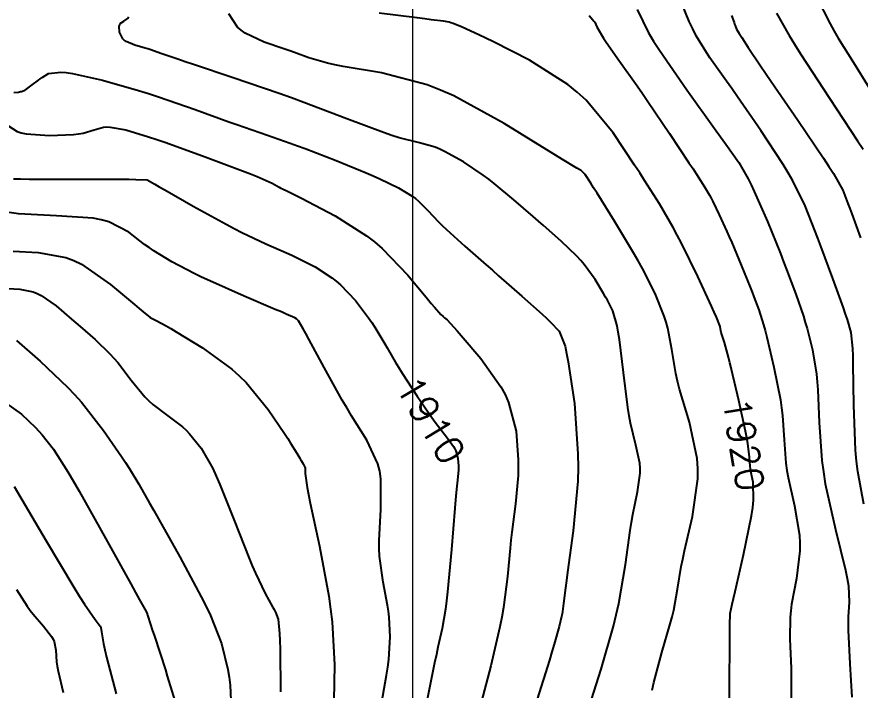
# Model space of a CAD drawing. Header units: metres. Extents: x 837117 to 838477, y 1189012 to 1191015.
# Drawn here: x 838221.9 to 838338.2, y 1189309.4 to 1189402.2 of the extents above; entities that cross this region are included whole.
import ezdxf

# ---------------------------------------------------------------- set-up
doc = ezdxf.new("R2010")
doc.units = ezdxf.units.M
doc.header["$LTSCALE"] = 0.3
doc.layers.add('COORD', color=7, linetype='Continuous', lineweight=20)
doc.layers.add('COTAS 10', color=1, linetype='Continuous')
doc.layers.add('COTAS INT', color=252, linetype='Continuous')
doc.styles.get("Standard").update_dxf_attribs({"font": 'simplex.shx'})

msp = doc.modelspace()

# ---------------------------------------------------------------- linework, layer by layer
at = {"layer": 'COORD'}
msp.add_line((838276.514, 1189013.872), (838276.514, 1191013.872), dxfattribs=at)
at = {"layer": 'COTAS 10'}
for points, elevation in [([(838320.116, 1189303.677), (838320.17, 1189309.906), (838320.222, 1189316.149), (838320.231, 1189317.347), (838320.239, 1189318.315), (838320.248, 1189319.896), (838320.53, 1189321.19), (838320.71, 1189321.977), (838320.934, 1189322.949), (838322.111, 1189328.01), (838323.208, 1189333.36), (838323.383, 1189334.515), (838323.442, 1189335.022), (838323.5, 1189335.528), (838323.458, 1189338.01), (838323.128, 1189339.487), (838323.065, 1189339.867), (838323.013, 1189340.235), (838322.927, 1189341.459), (838322.698, 1189343.354), (838322.556, 1189344.144), (838322.38, 1189345.05), (838321.459, 1189349.28), (838320.458, 1189353.538), (838320.4, 1189353.776), (838320.23, 1189354.461), (838320.024, 1189355.273), (838319.461, 1189357.282), (838319.113, 1189358.398), (838319.043, 1189358.647), (838318.985, 1189358.87), (838318.868, 1189359.461), (838318.37, 1189360.78), (838318.072, 1189361.462), (838317.704, 1189362.281), (838315.793, 1189366.386), (838313.545, 1189370.963), (838312.965, 1189372.079), (838312.402, 1189373.131), (838310.521, 1189376.386), (838308.469, 1189379.612), (838307.798, 1189380.646), (838307.084, 1189381.74), (838304.135, 1189386.196), (838300.393, 1189390.682), (838299.18, 1189391.794), (838297.889, 1189392.85), (838292.584, 1189396.196), (838287.632, 1189398.707), (838286.564, 1189399.237), (838285.627, 1189399.695), (838283.335, 1189400.75), (838282.065, 1189401.234), (838281.772, 1189401.331), (838281.504, 1189401.412), (838280.75, 1189401.572), (838279.029, 1189401.775), (838278.151, 1189401.883), (838277.1, 1189402.014), (838271.854, 1189402.676)], 1920), ([(838326.672, 1189402.698), (838328.399, 1189399.609), (838329.135, 1189398.409), (838329.983, 1189397.059), (838333.974, 1189390.938), (838337.84, 1189385.087), (838338.609, 1189383.907)], 1930), ([(838221.436, 1189379.836), (838222.419, 1189379.824), (838223.63, 1189379.814), (838229.899, 1189379.798), (838236.149, 1189379.785), (838237.348, 1189379.776), (838238.317, 1189379.766), (838239.899, 1189379.712), (838240.92, 1189379.11), (838241.536, 1189378.755), (838242.296, 1189378.318), (838246.244, 1189376.057), (838250.753, 1189373.565), (838251.867, 1189372.982), (838252.922, 1189372.446), (838256.244, 1189370.894), (838259.076, 1189369.643), (838259.822, 1189369.296), (838260.55, 1189368.949), (838263.042, 1189367.691), (838265.341, 1189366.212), (838265.949, 1189365.725), (838266.543, 1189365.204), (838268.586, 1189363.042), (838270.402, 1189360.682), (838270.853, 1189360.037), (838271.283, 1189359.395), (838272.65, 1189357.105), (838272.974, 1189356.543), (838274.077, 1189354.62), (838274.544, 1189353.855), (838275.043, 1189353.056), (838277.105, 1189349.892), (838279.126, 1189346.942), (838279.598, 1189346.278), (838280.032, 1189345.68), (838281.285, 1189344.072), (838282.119, 1189342.93), (838282.289, 1189342.625), (838282.432, 1189342.325), (838282.729, 1189341.285), (838282.801, 1189340.282), (838282.803, 1189340.005), (838282.797, 1189339.729), (838282.708, 1189338.736), (838282.487, 1189336.6), (838282.397, 1189335.604), (838282.296, 1189334.432), (838281.826, 1189328.736), (838281.298, 1189322.901), (838281.159, 1189321.641), (838281.024, 1189320.536), (838280.562, 1189317.829), (838279.97, 1189315.262), (838279.752, 1189314.244), (838279.51, 1189313.093), (838278.444, 1189307.829)], 1910), ([(838220.343, 1189348.976), (838222.57, 1189347.379), (838224.468, 1189345.575), (838224.953, 1189345.058), (838225.42, 1189344.532), (838226.959, 1189342.57), (838228.935, 1189339.448), (838229.677, 1189338.191), (838230.503, 1189336.765), (838234.194, 1189330.195), (838237.622, 1189323.99), (838238.284, 1189322.793), (838238.822, 1189321.821), (838239.725, 1189320.195), (838239.8, 1189320.069), (838239.815, 1189320.044), (838239.828, 1189320.023), (838239.857, 1189319.982), (838239.868, 1189319.968), (838239.87, 1189319.964), (838239.872, 1189319.961), (838239.874, 1189319.949), (838239.883, 1189319.903), (838239.889, 1189319.878), (838239.896, 1189319.848), (838239.936, 1189319.695), (838240.345, 1189318.421), (838240.585, 1189317.684), (838240.88, 1189316.781), (838242.403, 1189312.131), (838242.662, 1189311.28), (838243.917, 1189307.15)], 1900)]:
    msp.add_lwpolyline(points, dxfattribs=dict(at, elevation=elevation))
at = {"layer": 'COTAS INT'}
for points, elevation in [([(838338.688, 1189335), (838337.854, 1189339.473), (838337.692, 1189340.909), (838337.559, 1189342.43), (838337.325, 1189348.636), (838337.244, 1189354.285), (838337.208, 1189355.455), (838337.165, 1189356.453), (838336.96, 1189358.636), (838336.422, 1189360.43), (838336.169, 1189361.184), (838335.872, 1189362.049), (838334.423, 1189366.099), (838332.775, 1189370.539), (838332.352, 1189371.649), (838331.944, 1189372.707), (838330.589, 1189376.099), (838328.887, 1189379.555), (838328.26, 1189380.653), (838327.565, 1189381.813), (838324.49, 1189386.512), (838321.275, 1189391.148), (838320.492, 1189392.268), (838319.754, 1189393.317), (838317.476, 1189396.512), (838315.586, 1189399.555), (838315.094, 1189400.508), (838314.615, 1189401.508), (838312.995, 1189405.519)], 1926), ([(838332.185, 1189404.928), (838334.073, 1189401.192), (838334.619, 1189400.201), (838335.173, 1189399.229), (838337.258, 1189395.877), (838339.429, 1189392.378)], 1932), ([(838300.81, 1189307.041), (838302.481, 1189312.262), (838304.174, 1189318.158), (838304.555, 1189319.732), (838304.897, 1189321.281), (838305.814, 1189326.667), (838306.476, 1189331.377), (838306.657, 1189332.5), (838306.837, 1189333.545), (838307.481, 1189336.667), (838307.836, 1189339.245), (838307.835, 1189339.947), (838307.79, 1189340.645), (838307.269, 1189343.122), (838306.517, 1189346.143), (838306.326, 1189347.183), (838306.144, 1189348.311), (838305.548, 1189353.122), (838304.99, 1189357.706), (838304.831, 1189358.692), (838304.67, 1189359.555), (838304.073, 1189361.647), (838303.33, 1189363.089), (838303.077, 1189363.543), (838302.804, 1189364.02), (838301.647, 1189365.937), (838300.144, 1189368.012), (838299.652, 1189368.587), (838299.128, 1189369.164), (838296.962, 1189371.252), (838294.516, 1189373.401), (838293.815, 1189374.016), (838293.103, 1189374.639), (838290.448, 1189376.962), (838287.724, 1189379.211), (838286.969, 1189379.787), (838286.214, 1189380.343), (838283.486, 1189382.185), (838280.893, 1189383.624), (838280.224, 1189383.926), (838279.575, 1189384.186), (838277.408, 1189384.777), (838274.64, 1189385.481), (838273.613, 1189385.813), (838272.472, 1189386.203), (838267.408, 1189388.107), (838261.478, 1189390.367), (838259.79, 1189390.982), (838258.083, 1189391.593), (838251.754, 1189393.762), (838246.291, 1189395.58), (838245.13, 1189395.971), (838244.122, 1189396.312), (838241.754, 1189397.135), (838240.368, 1189397.614), (838239.98, 1189397.737), (838239.591, 1189397.857), (838238.168, 1189398.259), (838236.974, 1189398.762), (838236.729, 1189398.945), (838236.52, 1189399.148), (838236.073, 1189400.041), (838236.041, 1189400.896), (838236.094, 1189401.074), (838236.174, 1189401.228), (838236.685, 1189401.571), (838237.249, 1189401.982), (838237.361, 1189402.178)], 1916), ([(838309.525, 1189309.326), (838309.74, 1189310.421), (838310.848, 1189314.551), (838312.013, 1189318.486), (838312.264, 1189319.458), (838312.483, 1189320.38), (838313.015, 1189323.283), (838313.531, 1189326.38), (838313.74, 1189327.424), (838313.978, 1189328.548), (838315.075, 1189333.283), (838315.792, 1189338.478), (838315.789, 1189339.894), (838315.699, 1189341.299), (838314.649, 1189346.292), (838313.291, 1189350.823), (838313.006, 1189351.937), (838312.761, 1189352.991), (838312.208, 1189356.292), (838311.68, 1189359.243), (838311.451, 1189360.077), (838311.187, 1189360.918), (838309.933, 1189364.017), (838308.165, 1189367.464), (838307.576, 1189368.525), (838306.944, 1189369.632), (838304.305, 1189374.017), (838301.913, 1189377.851), (838301.437, 1189378.612), (838301.042, 1189379.243), (838300.288, 1189380.432), (838299.971, 1189380.774), (838299.85, 1189380.87), (838299.716, 1189380.967), (838299.112, 1189381.32), (838297.156, 1189382.483), (838296.169, 1189383.09), (838294.988, 1189383.82), (838289.112, 1189387.488), (838282.173, 1189391.274), (838280.321, 1189392.079), (838278.5, 1189392.779), (838272.173, 1189394.428), (838266.91, 1189395.332), (838265.759, 1189395.562), (838264.741, 1189395.784), (838262.173, 1189396.512), (838260.195, 1189397.254), (838259.55, 1189397.484), (838258.863, 1189397.725), (838256.029, 1189398.685), (838253.386, 1189399.907), (838252.82, 1189400.313), (838252.325, 1189400.749), (838251.135, 1189402.568)], 1918), ([(838300.802, 1189402.365), (838301.351, 1189401.763), (838301.474, 1189401.594), (838301.586, 1189401.424), (838301.888, 1189400.802), (838302.503, 1189399.694), (838302.813, 1189399.218), (838303.182, 1189398.668), (838305.017, 1189396.069), (838307.429, 1189392.663), (838308.163, 1189391.604), (838308.924, 1189390.495), (838311.911, 1189386.069), (838314.581, 1189382.056), (838315.143, 1189381.206), (838315.627, 1189380.47), (838316.737, 1189378.756), (838317.416, 1189377.569), (838317.629, 1189377.165), (838317.854, 1189376.729), (838318.756, 1189374.881), (838319.814, 1189372.56), (838320.136, 1189371.824), (838320.471, 1189371.049), (838321.789, 1189367.914), (838323.015, 1189364.909), (838323.293, 1189364.215), (838323.545, 1189363.58), (838324.23, 1189361.789), (838324.857, 1189359.719), (838325.072, 1189358.91), (838325.304, 1189357.998), (838326.293, 1189353.852), (838327.185, 1189349.389), (838327.357, 1189348.278), (838327.496, 1189347.22), (838327.727, 1189343.852), (838327.952, 1189340.62), (838328.088, 1189339.65), (838328.256, 1189338.646), (838329.128, 1189334.747), (838329.826, 1189330.711), (838329.884, 1189329.621), (838329.884, 1189328.542), (838329.398, 1189324.747), (838328.733, 1189321.212), (838328.621, 1189320.297), (838328.541, 1189319.411), (838328.508, 1189316.441), (838328.639, 1189313.356), (838328.66, 1189312.396), (838328.676, 1189311.391), (838328.68, 1189307.38)], 1922), ([(838307.442, 1189403.16), (838309.024, 1189399.958), (838309.712, 1189398.814), (838310.507, 1189397.559), (838314.281, 1189392.097), (838318.105, 1189386.798), (838318.932, 1189385.646), (838319.658, 1189384.63), (838321.446, 1189382.097), (838322.74, 1189379.848), (838323.155, 1189379.01), (838323.595, 1189378.08), (838325.39, 1189373.944), (838327.184, 1189369.525), (838327.623, 1189368.416), (838328.037, 1189367.357), (838329.326, 1189363.944), (838330.364, 1189360.884), (838330.621, 1189360.047), (838330.863, 1189359.214), (838331.626, 1189356.244), (838332.175, 1189352.921), (838332.282, 1189351.866), (838332.37, 1189350.753), (838332.526, 1189346.244), (838332.892, 1189341.006), (838333.112, 1189339.432), (838333.384, 1189337.805), (838334.797, 1189331.485), (838336.151, 1189325.894), (838336.386, 1189324.727), (838336.56, 1189323.725), (838336.685, 1189321.485), (838336.532, 1189319.474), (838336.532, 1189318.618), (838336.551, 1189317.631), (838336.769, 1189312.986), (838337.039, 1189308.397)], 1924), ([(838320.468, 1189402.36), (838320.797, 1189401.392), (838320.875, 1189401.175), (838320.947, 1189400.981), (838321.158, 1189400.468), (838321.507, 1189399.858), (838321.666, 1189399.602), (838321.852, 1189399.31), (838322.748, 1189397.941), (838324.45, 1189395.427), (838325.144, 1189394.412), (838325.935, 1189393.258), (838329.593, 1189387.941), (838333.152, 1189382.672), (838333.88, 1189381.549), (838334.495, 1189380.571), (838335.789, 1189378.254), (838336.51, 1189376.421), (838336.765, 1189375.748), (838337.044, 1189375.004), (838338.254, 1189371.722)], 1928), ([(838221.507, 1189391.735), (838222.128, 1189391.798), (838222.408, 1189391.864), (838222.474, 1189391.879), (838222.534, 1189391.891), (838222.708, 1189391.922), (838222.994, 1189392.069), (838223.125, 1189392.155), (838223.278, 1189392.261), (838224.019, 1189392.806), (838224.906, 1189393.456), (838225.151, 1189393.628), (838225.397, 1189393.796), (838226.283, 1189394.372), (838227.961, 1189394.564), (838228.705, 1189394.489), (838229.571, 1189394.358), (838233.708, 1189393.425), (838238.666, 1189392.019), (838240.05, 1189391.59), (838241.439, 1189391.145), (838246.493, 1189389.393), (838251.12, 1189387.717), (838252.239, 1189387.319), (838253.288, 1189386.949), (838256.493, 1189385.853), (838259.613, 1189384.761), (838260.609, 1189384.395), (838261.663, 1189384.001), (838265.944, 1189382.345), (838270.094, 1189380.653), (838271.065, 1189380.236), (838271.958, 1189379.84), (838274.541, 1189378.597), (838276.427, 1189377.452), (838276.882, 1189377.119), (838277.307, 1189376.778), (838278.597, 1189375.49), (838280.045, 1189373.923), (838280.569, 1189373.407), (838281.146, 1189372.856), (838283.678, 1189370.57), (838286.636, 1189367.982), (838287.482, 1189367.24), (838288.34, 1189366.488), (838291.538, 1189363.678), (838294.323, 1189361.185), (838294.921, 1189360.631), (838295.444, 1189360.137), (838296.707, 1189358.847), (838297.495, 1189356.764), (838297.719, 1189355.77), (838297.946, 1189354.596), (838298.783, 1189348.847), (838299.28, 1189341.941), (838299.291, 1189340.037), (838299.248, 1189338.136), (838298.635, 1189331.301), (838297.84, 1189325.623), (838297.681, 1189324.452), (838297.549, 1189323.454), (838297.293, 1189321.301), (838297.152, 1189320.191), (838297.092, 1189319.851), (838297.023, 1189319.497), (838296.697, 1189318.103), (838295.999, 1189315.666), (838295.695, 1189314.654), (838295.343, 1189313.497), (838293.671, 1189308.103)], 1914), ([(838220.668, 1189387.211), (838221.949, 1189386.342), (838222.525, 1189386.176), (838223.197, 1189386.043), (838226.424, 1189385.831), (838229.714, 1189385.95), (838230.426, 1189386.025), (838231.051, 1189386.119), (838232.59, 1189386.608), (838233.848, 1189386.974), (838234.295, 1189386.989), (838234.786, 1189386.966), (838236.918, 1189386.576), (838240.066, 1189385.623), (838241.197, 1189385.247), (838242.44, 1189384.823), (838247.869, 1189382.883), (838253.033, 1189380.948), (838254.11, 1189380.527), (838255.033, 1189380.155), (838257.094, 1189379.225), (838258.067, 1189378.686), (838258.305, 1189378.562), (838258.529, 1189378.447), (838259.225, 1189378.121), (838260.605, 1189377.442), (838261.261, 1189377.105), (838262.035, 1189376.704), (838265.819, 1189374.715), (838270.126, 1189371.999), (838271.229, 1189371.138), (838272.294, 1189370.23), (838275.819, 1189366.558), (838278.513, 1189363.305), (838279.053, 1189362.661), (838279.505, 1189362.129), (838280.394, 1189361.133), (838280.711, 1189360.855), (838280.802, 1189360.776), (838280.894, 1189360.695), (838281.236, 1189360.394), (838282.166, 1189359.389), (838282.628, 1189358.865), (838283.179, 1189358.234), (838285.908, 1189355.066), (838288.664, 1189351.182), (838289.232, 1189350.099), (838289.716, 1189349.013), (838290.756, 1189345.066), (838291.04, 1189341.112), (838291.047, 1189340.021), (838291.022, 1189338.933), (838290.671, 1189335.019), (838290.163, 1189331.112), (838290.039, 1189330.028), (838289.922, 1189328.943), (838289.56, 1189325.019), (838289.015, 1189320.736), (838288.784, 1189319.425), (838288.517, 1189318.061), (838287.261, 1189312.683), (838285.939, 1189307.663)], 1912), ([(838272.054, 1189306.692), (838272.892, 1189311.414), (838273.052, 1189312.538), (838273.181, 1189313.583), (838273.385, 1189316.692), (838273.239, 1189319.428), (838273.147, 1189320.237), (838273.033, 1189321.069), (838272.435, 1189324.257), (838271.933, 1189327.819), (838271.88, 1189328.886), (838271.864, 1189329.988), (838272.116, 1189334.257), (838272.121, 1189338.459), (838271.95, 1189339.518), (838271.704, 1189340.532), (838270.189, 1189343.816), (838268.067, 1189347.167), (838267.437, 1189348.224), (838266.789, 1189349.336), (838264.297, 1189353.816), (838262.163, 1189357.751), (838261.741, 1189358.52), (838261.393, 1189359.149), (838260.745, 1189360.264), (838260.568, 1189360.451), (838260.516, 1189360.497), (838260.463, 1189360.539), (838260.264, 1189360.667), (838259.065, 1189361.194), (838258.382, 1189361.487), (838257.547, 1189361.844), (838253.264, 1189363.667), (838248.521, 1189365.755), (838247.396, 1189366.279), (838246.352, 1189366.779), (838243.264, 1189368.393), (838240.805, 1189369.911), (838240.159, 1189370.352), (838239.527, 1189370.801), (838237.37, 1189372.499), (838234.584, 1189373.911), (838233.556, 1189374.18), (838232.416, 1189374.397), (838227.37, 1189374.741), (838222.131, 1189375.023), (838220.869, 1189375.201)], 1908), ([(838221.4, 1189369.869), (838224.842, 1189369.684), (838228.682, 1189369.01), (838229.763, 1189368.585), (838230.851, 1189368.056), (838234.842, 1189365.287), (838238.134, 1189362.493), (838238.781, 1189361.949), (838239.314, 1189361.504), (838240.283, 1189360.728), (838240.564, 1189360.583), (838240.662, 1189360.536), (838240.77, 1189360.486), (838241.233, 1189360.283), (838242.511, 1189359.575), (838243.132, 1189359.207), (838243.869, 1189358.765), (838247.496, 1189356.546), (838251.55, 1189353.597), (838252.556, 1189352.694), (838253.512, 1189351.754), (838256.546, 1189348.048), (838258.802, 1189344.722), (838259.268, 1189344.022), (838259.665, 1189343.417), (838260.526, 1189342.029), (838260.912, 1189341.333), (838261.009, 1189341.165), (838261.103, 1189341.007), (838261.405, 1189340.526), (838261.614, 1189340.073), (838261.648, 1189339.934), (838261.672, 1189339.787), (838261.671, 1189339.208), (838261.931, 1189337.297), (838262.119, 1189336.312), (838262.358, 1189335.129), (838263.638, 1189329.208), (838264.932, 1189322.312), (838265.179, 1189320.514), (838265.377, 1189318.764), (838265.692, 1189312.846), (838265.606, 1189307.904)], 1906), ([(838220.669, 1189364.716), (838222.314, 1189364.627), (838224.187, 1189364.272), (838224.727, 1189364.049), (838225.277, 1189363.771), (838227.341, 1189362.314), (838229.458, 1189360.502), (838230.041, 1189360), (838230.623, 1189359.498), (838232.713, 1189357.685), (838234.742, 1189355.726), (838235.285, 1189355.132), (838235.82, 1189354.515), (838237.685, 1189352.099), (838239.562, 1189349.78), (838240.104, 1189349.224), (838240.655, 1189348.705), (838242.729, 1189347.143), (838244.734, 1189345.663), (838245.243, 1189345.197), (838245.731, 1189344.706), (838247.327, 1189342.729), (838248.924, 1189339.886), (838249.413, 1189338.849), (838249.922, 1189337.704), (838251.931, 1189332.667), (838253.885, 1189327.639), (838254.359, 1189326.5), (838254.805, 1189325.471), (838256.173, 1189322.667), (838257.165, 1189320.853), (838257.374, 1189320.448), (838257.554, 1189320.085), (838257.965, 1189319.126), (838258.146, 1189317.176), (838258.18, 1189316.189), (838258.208, 1189315.008), (838258.252, 1189309.126)], 1904), ([(838221.851, 1189357.548), (838225.128, 1189354.721), (838228.914, 1189351.122), (838229.881, 1189350.09), (838230.812, 1189349.042), (838233.883, 1189345.128), (838236.359, 1189341.553), (838236.915, 1189340.719), (838237.415, 1189339.952), (838238.755, 1189337.747), (838240.21, 1189335.14), (838240.783, 1189334.121), (838241.429, 1189332.972), (838244.375, 1189327.747), (838247.344, 1189322.218), (838248.004, 1189320.878), (838248.594, 1189319.62), (838250.14, 1189315.765), (838251.015, 1189312.213), (838251.182, 1189311.147), (838251.316, 1189310.045), (838251.529, 1189305.765)], 1902), ([(838221.555, 1189337.427), (838225.952, 1189329.951), (838229.78, 1189323.541), (838230.572, 1189322.254), (838231.248, 1189321.18), (838232.721, 1189319.066), (838233.286, 1189318.365), (838233.39, 1189318.181), (838233.471, 1189318.002), (838233.571, 1189317.395), (838233.85, 1189315.732), (838234.043, 1189314.888), (838234.287, 1189313.878), (838235.586, 1189308.843)], 1898), ([(838221.888, 1189323.208), (838223.354, 1189320.904), (838223.755, 1189320.34), (838224.155, 1189319.807), (838225.584, 1189318.15), (838226.704, 1189316.761), (838226.909, 1189316.398), (838227.069, 1189316.044), (838227.268, 1189314.841), (838227.368, 1189313.251), (838227.465, 1189312.653), (838227.593, 1189311.987), (838228.306, 1189309.009)], 1896)]:
    msp.add_lwpolyline(points, dxfattribs=dict(at, elevation=elevation))

# ---------------------------------------------------------------- texts
at = {"layer": 'COTAS 10', "char_height": 3.8, "attachment_point": 7}
for s, insert, rotation in [('1910', (838273.98, 1189351.205, 1910), 301.15294), ('1920', (838319.187, 1189349.38, 1920), 279.22992)]:
    msp.add_mtext(s, dxfattribs=dict(at, insert=insert, rotation=rotation))

doc.saveas('drawing.dxf')
